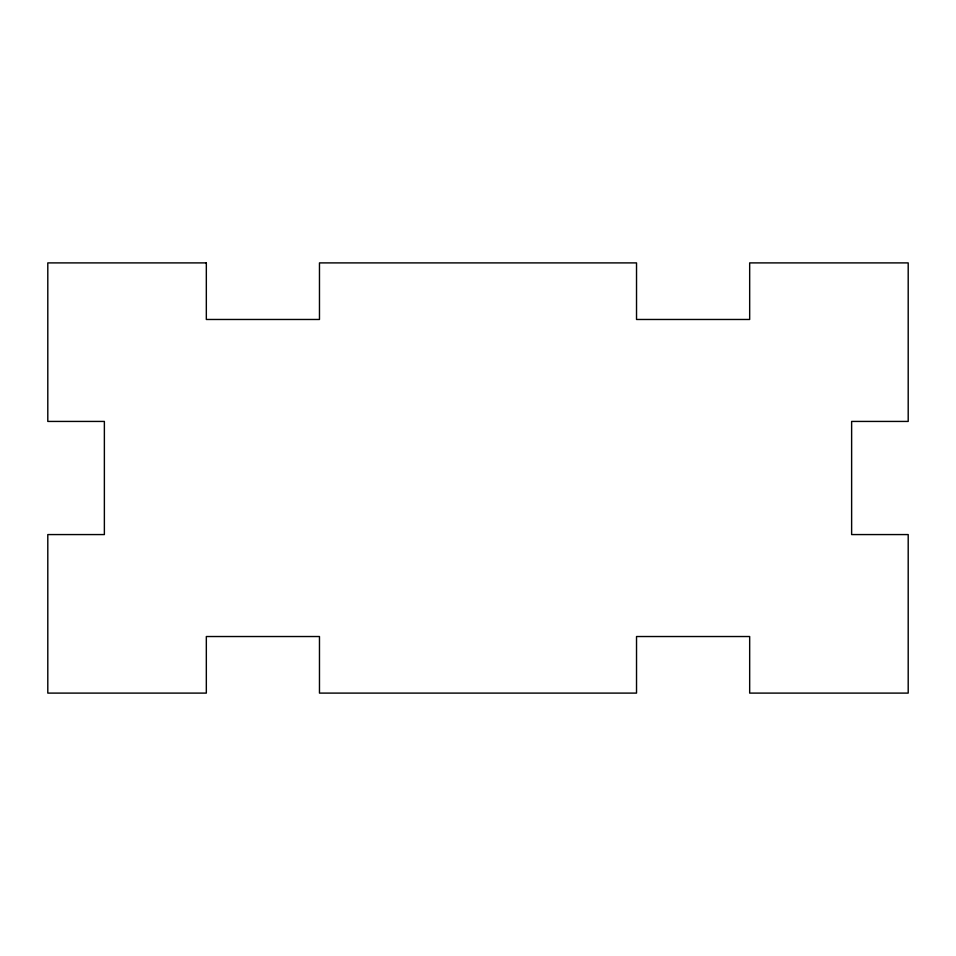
<?xml version="1.0" encoding="UTF-8"?>
<svg xmlns="http://www.w3.org/2000/svg" width="956" height="956" viewBox="0 0 956 956"><rect width="100%" height="100%" fill="white"/><g stroke="black" fill="none" stroke-linecap="round" stroke-linejoin="round"><path stroke-width="1.43" d="M206.329 262.9L47.8 262.9L47.8 421.429L104.371 421.429L104.371 534.571L47.8 534.571L47.8 693.1L206.329 693.1L206.329 636.529L319.471 636.529L319.471 693.1L636.529 693.1L636.529 636.529L749.671 636.529L749.671 693.1L908.2 693.1L908.2 534.571L851.629 534.571L851.629 421.429L908.2 421.429L908.2 262.9L749.671 262.9L749.671 319.471L636.529 319.471L636.529 262.9L319.471 262.9L319.471 319.471L206.329 319.471L206.329 262.9"/></g></svg>
